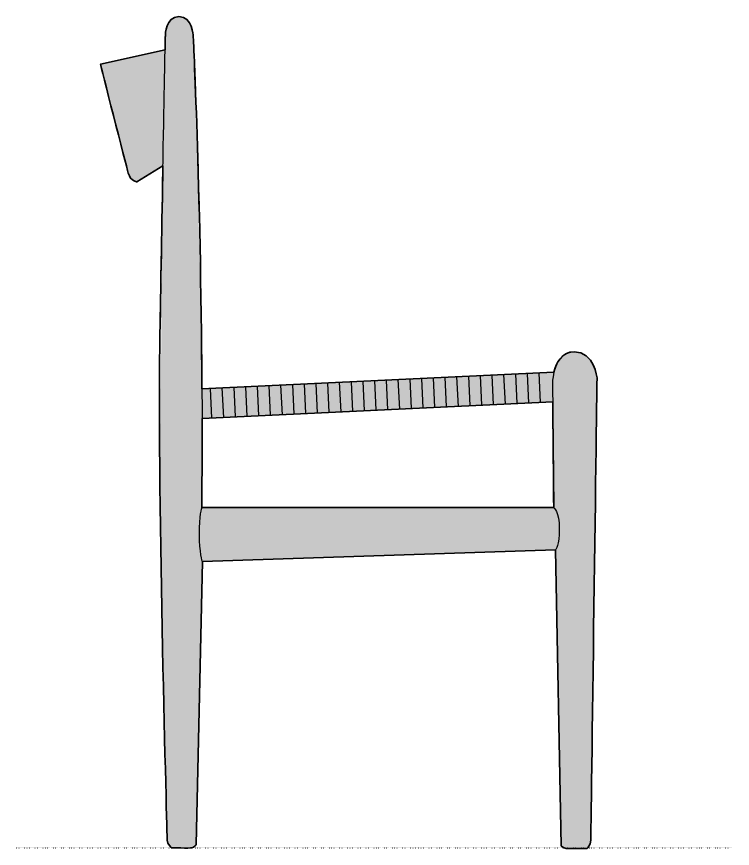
# Model space of a CAD drawing. Header units: millimetres. Extents: x 0 to 1796, y -930 to 798.
# Drawn here: x 1108 to 1796, y -1 to 798 of the extents above; entities that cross this region are included whole.
import ezdxf

# ---------------------------------------------------------------- set-up
doc = ezdxf.new("R2010")
doc.units = ezdxf.units.MM
doc.linetypes.add('Dots', pattern=[1, 0, -1])
doc.layers.add('Blocks', color=7, linetype='Continuous')
doc.layers.add('Blocks$Fill', color=7, linetype='Continuous', true_color=0xffffff)
for name, color, linetype, lineweight, true_color in [('Blocks$Inner', 7, 'Continuous', 25, 0x007f00), ('Blocks$Outline', 7, 'Continuous', 35, 0xff3f3f), ('Groud', 7, 'Dots', 25, 0x243775)]:
    doc.layers.add(name, color=color, linetype=linetype, lineweight=lineweight, true_color=true_color)

# ---------------------------------------------------------------- blocks, each defined once
blk = doc.blocks.new('CH36 Side')
at = {"layer": 'Blocks$Fill', "extrusion": (0, 0, -1)}
h = blk.add_hatch(color=256, dxfattribs=at)
h.paths.add_polyline_path([(207.52, 374.28), (232.53, 359.04), (232.53, 359.04), (232.55, 359.04), (232.6, 359.04), (232.68, 359.05), (232.79, 359.05), (232.93, 359.07), (233.09, 359.09), (233.28, 359.13), (233.49, 359.17), (233.73, 359.22), (233.85, 359.26), (233.98, 359.29), (234.11, 359.33), (234.25, 359.38), (234.39, 359.42), (234.53, 359.48), (234.68, 359.53), (234.83, 359.59), (234.98, 359.66), (235.14, 359.73), (235.3, 359.81), (235.46, 359.89), (235.63, 359.98), (235.79, 360.08), (235.96, 360.18), (236.13, 360.28), (236.3, 360.4), (236.47, 360.52), (236.65, 360.64), (236.82, 360.78), (236.99, 360.92), (237.17, 361.07), (237.34, 361.22), (237.51, 361.39), (237.69, 361.56), (237.86, 361.74), (238.03, 361.93), (238.2, 362.12), (238.37, 362.33), (238.54, 362.54), (238.71, 362.77), (238.87, 363), (239.03, 363.24), (239.19, 363.5), (239.35, 363.76), (239.5, 364.03), (239.65, 364.31), (239.8, 364.61), (239.95, 364.91), (240.09, 365.22), (240.22, 365.55), (240.36, 365.89), (240.48, 366.24), (240.61, 366.6), (240.73, 366.97), (240.84, 367.35), (267.57, 471.89), (267.57, 471.89), (205.47, 485.75), (205.47, 485.75), (205.21, 499.8), (205.21, 499.8), (205.2, 500), (205.18, 500.57), (205.12, 501.45), (205.07, 501.99), (205, 502.59), (204.91, 503.24), (204.81, 503.93), (204.67, 504.67), (204.52, 505.44), (204.33, 506.23), (204.11, 507.05), (203.99, 507.46), (203.86, 507.88), (203.72, 508.29), (203.57, 508.71), (203.41, 509.13), (203.25, 509.54), (203.07, 509.96), (202.88, 510.37), (202.68, 510.78), (202.47, 511.19), (202.25, 511.59), (202.02, 511.98), (201.77, 512.37), (201.51, 512.75), (201.24, 513.12), (200.96, 513.49), (200.81, 513.66), (200.66, 513.84), (200.51, 514.01), (200.35, 514.18), (200.19, 514.35), (200.03, 514.51), (199.86, 514.68), (199.69, 514.83), (199.52, 514.99), (199.34, 515.14), (199.16, 515.29), (198.97, 515.43), (198.79, 515.57), (198.59, 515.71), (198.4, 515.84), (198.2, 515.97), (197.99, 516.1), (197.78, 516.22), (197.57, 516.34), (197.36, 516.45), (197.14, 516.56), (196.91, 516.66), (196.68, 516.76), (196.45, 516.85), (196.21, 516.94), (195.97, 517.03), (195.73, 517.1), (195.48, 517.18), (195.23, 517.25), (194.97, 517.31), (194.71, 517.37), (194.44, 517.42), (194.17, 517.46), (193.89, 517.5), (193.61, 517.54), (193.33, 517.57), (193.04, 517.59), (192.74, 517.6), (192.44, 517.61), (192.14, 517.62), (191.83, 517.61), (191.53, 517.6), (191.24, 517.59), (190.95, 517.57), (190.66, 517.54), (190.38, 517.5), (190.1, 517.46), (189.83, 517.41), (189.56, 517.36), (189.3, 517.3), (189.04, 517.23), (188.78, 517.16), (188.53, 517.09), (188.28, 517.01), (188.04, 516.92), (187.8, 516.83), (187.56, 516.73), (187.33, 516.63), (187.1, 516.52), (186.88, 516.41), (186.66, 516.29), (186.45, 516.17), (186.23, 516.05), (186.03, 515.92), (185.82, 515.79), (185.62, 515.65), (185.42, 515.51), (185.23, 515.36), (185.04, 515.21), (184.85, 515.06), (184.67, 514.9), (184.49, 514.74), (184.32, 514.58), (184.14, 514.41), (183.97, 514.24), (183.81, 514.07), (183.65, 513.89), (183.49, 513.71), (183.33, 513.53), (183.18, 513.35), (182.88, 512.97), (182.6, 512.59), (182.33, 512.19), (182.07, 511.79), (181.83, 511.38), (181.59, 510.97), (181.37, 510.55), (181.16, 510.13), (180.95, 509.7), (180.76, 509.27), (180.58, 508.84), (180.41, 508.41), (180.25, 507.98), (180.09, 507.55), (179.81, 506.69), (179.57, 505.85), (179.35, 505.03), (179.17, 504.24), (179.01, 503.48), (178.88, 502.76), (178.78, 502.08), (178.69, 501.46), (178.62, 500.9), (178.53, 500), (178.49, 499.41), (178.48, 499.21), (178.48, 499.2), (174.73, 404), (170.11, 160.16), (-168, 176.18), (-168.42, 177.78), (-168.66, 178.59), (-168.92, 179.42), (-169.2, 180.25), (-169.51, 181.08), (-169.83, 181.92), (-170.18, 182.76), (-170.55, 183.59), (-170.94, 184.41), (-171.36, 185.23), (-171.81, 186.03), (-172.28, 186.82), (-172.53, 187.21), (-172.78, 187.59), (-173.04, 187.97), (-173.31, 188.34), (-173.59, 188.71), (-173.87, 189.08), (-174.16, 189.43), (-174.46, 189.78), (-174.76, 190.13), (-175.08, 190.46), (-175.4, 190.79), (-175.73, 191.11), (-176.06, 191.42), (-176.41, 191.73), (-176.76, 192.03), (-177.12, 192.31), (-177.49, 192.59), (-177.87, 192.86), (-178.26, 193.12), (-178.66, 193.36), (-179.06, 193.6), (-179.48, 193.83), (-179.9, 194.04), (-180.33, 194.25), (-180.77, 194.44), (-181.22, 194.62), (-181.68, 194.78), (-182.15, 194.94), (-182.63, 195.08), (-183.12, 195.21), (-183.62, 195.32), (-184.13, 195.42), (-184.65, 195.51), (-185.17, 195.58), (-185.71, 195.63), (-186.26, 195.67), (-186.82, 195.69), (-187.39, 195.7), (-187.85, 195.7), (-188.3, 195.68), (-188.74, 195.66), (-189.18, 195.63), (-189.61, 195.59), (-190.03, 195.54), (-190.45, 195.49), (-190.87, 195.42), (-191.27, 195.35), (-191.68, 195.27), (-192.07, 195.18), (-192.46, 195.09), (-192.84, 194.98), (-193.22, 194.87), (-193.6, 194.76), (-193.96, 194.63), (-194.32, 194.5), (-194.68, 194.36), (-195.03, 194.22), (-195.37, 194.07), (-195.71, 193.91), (-196.05, 193.75), (-196.37, 193.58), (-196.7, 193.4), (-197.01, 193.22), (-197.33, 193.03), (-197.63, 192.84), (-197.94, 192.64), (-198.23, 192.44), (-198.52, 192.23), (-198.81, 192.02), (-199.09, 191.81), (-199.37, 191.58), (-199.64, 191.36), (-199.91, 191.13), (-200.17, 190.89), (-200.68, 190.41), (-201.17, 189.92), (-201.64, 189.41), (-202.1, 188.89), (-202.54, 188.35), (-202.96, 187.81), (-203.36, 187.26), (-203.74, 186.7), (-204.11, 186.13), (-204.47, 185.56), (-204.8, 184.98), (-205.13, 184.4), (-205.43, 183.81), (-205.73, 183.23), (-206.01, 182.65), (-206.27, 182.06), (-206.76, 180.9), (-207.19, 179.76), (-207.58, 178.65), (-207.92, 177.57), (-208.21, 176.54), (-208.47, 175.57), (-208.69, 174.65), (-208.87, 173.82), (-209.02, 173.06), (-209.22, 171.83), (-209.33, 171.04), (-209.36, 170.76), (-209.36, 170.74), (-203.43, -273.51), (-203.43, -273.73), (-203.42, -273.95), (-203.4, -274.16), (-203.39, -274.38), (-203.37, -274.59), (-203.34, -274.8), (-203.31, -275), (-203.27, -275.2), (-203.24, -275.4), (-203.19, -275.6), (-203.15, -275.79), (-203.1, -275.99), (-203.05, -276.17), (-202.99, -276.36), (-202.93, -276.54), (-202.87, -276.72), (-202.81, -276.9), (-202.74, -277.07), (-202.6, -277.41), (-202.45, -277.73), (-202.3, -278.04), (-202.14, -278.34), (-201.98, -278.62), (-201.81, -278.89), (-201.64, -279.15), (-201.48, -279.4), (-201.31, -279.63), (-201.15, -279.84), (-200.99, -280.04), (-200.84, -280.23), (-200.69, -280.4), (-200.55, -280.55), (-200.42, -280.69), (-200.19, -280.93), (-200.02, -281.1), (-199.9, -281.2), (-199.86, -281.23), (-199.86, -281.23), (-189.76, -281.23), (-189.76, -281.23), (-179.67, -281.23), (-179.56, -281.23), (-179.44, -281.23), (-179.33, -281.22), (-179.22, -281.21), (-179.11, -281.19), (-179, -281.17), (-178.89, -281.15), (-178.78, -281.13), (-178.67, -281.1), (-178.56, -281.08), (-178.45, -281.05), (-178.35, -281.01), (-178.24, -280.98), (-178.13, -280.94), (-178.03, -280.9), (-177.92, -280.86), (-177.72, -280.77), (-177.51, -280.68), (-177.31, -280.58), (-177.12, -280.48), (-176.93, -280.37), (-176.75, -280.27), (-176.57, -280.16), (-176.4, -280.04), (-176.24, -279.93), (-176.08, -279.82), (-175.79, -279.61), (-175.54, -279.41), (-175.33, -279.23), (-175.15, -279.07), (-175.03, -278.96), (-174.92, -278.86), (-174.92, -278.84), (-169.57, 5.64), (-169.55, 5.64), (-169.51, 5.64), (-169.32, 5.64), (-168.6, 5.61), (-165.76, 5.52), (-155, 5.16), (-116.58, 3.88), (0, 0), (116.58, -3.88), (155, -5.16), (165.76, -5.52), (168.6, -5.61), (169.32, -5.64), (169.51, -5.64), (169.55, -5.64), (169.57, -5.64), (175.51, -277.67), (175.51, -277.67), (175.59, -277.77), (175.69, -277.89), (175.83, -278.05), (176, -278.24), (176.2, -278.45), (176.43, -278.68), (176.7, -278.93), (176.84, -279.05), (176.99, -279.18), (177.15, -279.31), (177.31, -279.43), (177.48, -279.56), (177.65, -279.68), (177.83, -279.8), (178.02, -279.92), (178.21, -280.03), (178.4, -280.14), (178.6, -280.24), (178.7, -280.29), (178.81, -280.34), (178.91, -280.38), (179.02, -280.42), (179.12, -280.46), (179.23, -280.5), (179.34, -280.54), (179.45, -280.57), (179.56, -280.6), (179.67, -280.63), (179.73, -280.65), (179.79, -280.66), (179.86, -280.67), (179.93, -280.69), (180.1, -280.71), (180.28, -280.73), (180.7, -280.77), (181.19, -280.81), (182.36, -280.86), (183.73, -280.89), (190.36, -280.86), (199.27, -280.63), (199.27, -280.63), (199.45, -280.47), (199.65, -280.28), (199.92, -280.02), (200.23, -279.7), (200.58, -279.32), (200.96, -278.89), (201.15, -278.65), (201.35, -278.41), (201.54, -278.15), (201.73, -277.89), (201.92, -277.61), (202.11, -277.33), (202.29, -277.04), (202.46, -276.74), (202.62, -276.44), (202.7, -276.28), (202.78, -276.13), (202.85, -275.97), (202.91, -275.81), (202.98, -275.65), (203.04, -275.49), (203.1, -275.33), (203.15, -275.17), (203.2, -275), (203.25, -274.84), (203.29, -274.67), (203.32, -274.51), (203.35, -274.34), (203.38, -274.18), (203.4, -274.01), (203.41, -273.84), (203.42, -273.68), (203.42, -273.59), (203.42, -273.51), (207.88, -88.87), (210.44, 66.51)], flags=0)
h.paths.add_polyline_path([(-166.79, 147.58), (169.99, 131.62), (170.16, 46.03), (170.15, 46.03), (170.1, 46.03), (169.92, 46.03), (169.19, 46.03), (166.37, 46.03), (155.64, 46.03), (117.36, 46.03), (1.19, 46.03), (-114.98, 46.03), (-153.26, 46.03), (-163.99, 46.03), (-166.82, 46.03), (-167.54, 46.03), (-167.72, 46.03), (-167.77, 46.03), (-167.78, 46.03), (-167.78, 46.03), (-167.78, 46.04), (-167.78, 46.08), (-167.78, 46.22), (-167.78, 46.79), (-167.76, 48.99), (-167.68, 57.08), (-167.41, 83.95)], flags=0)
at = {"layer": 'Blocks$Inner'}
for points in [[(168, 176.18), (-170.11, 160.16)], [(-4.33, 168.01), (-2.97, 139.54)], [(6.95, 168.55), (8.29, 140.07)], [(18.21, 169.08), (19.57, 140.61)], [(29.48, 169.62), (30.84, 141.14)], [(40.75, 170.15), (42.1, 141.68)], [(52.02, 170.69), (53.38, 142.21)], [(63.3, 171.22), (64.64, 142.74)], [(74.56, 171.75), (75.91, 143.28)], [(85.83, 172.29), (87.19, 143.81)], [(97.1, 172.82), (98.45, 144.35)], [(108.37, 173.35), (109.72, 144.88)], [(119.64, 173.89), (120.99, 145.41)], [(130.92, 174.42), (132.27, 145.95)], [(142.18, 174.96), (143.53, 146.48)], [(153.45, 175.49), (154.8, 147.02)], [(-162.1, 160.54), (-160.75, 132.06)], [(-150.83, 161.07), (-149.48, 132.6)], [(-139.56, 161.61), (-138.22, 133.13)], [(-128.29, 162.14), (-126.94, 133.67)], [(-117.02, 162.67), (-115.67, 134.2)], [(-105.76, 163.21), (-104.4, 134.73)], [(-94.49, 163.74), (-93.13, 135.27)], [(-83.21, 164.28), (-81.87, 135.8)], [(-71.95, 164.81), (-70.6, 136.33)], [(-60.67, 165.34), (-59.32, 136.87)], [(-49.4, 165.88), (-48.05, 137.4)], [(-38.14, 166.41), (-36.79, 137.93)], [(-26.87, 166.94), (-25.52, 138.47)], [(-15.59, 167.48), (-14.25, 139)], [(-169.99, 131.62), (166.79, 147.58)]]:
    blk.add_lwpolyline(points, dxfattribs=at)
for points, knots in [([(-169.57, -5.64), (-169.57, -5.64), (-175.51, -277.67), (-175.51, -277.67), (-175.51, -277.67), (-177.3, -280.04), (-179.67, -280.63), (-182.04, -281.23), (-199.27, -280.63), (-199.27, -280.63), (-199.27, -280.63), (-203.42, -277.07), (-203.42, -273.51), (-203.42, -269.95), (-212.92, 57.32), (-210.55, 200.45), (-208.18, 343.59), (-205.21, 499.8), (-205.21, 499.8), (-205.21, 499.8), (-205.21, 517.62), (-192.14, 517.62), (-179.07, 517.62), (-178.48, 499.21), (-178.48, 499.21), (-178.48, 499.21), (-168.38, 302.02), (-170.16, 46.03)], [0, 0, 0, 0, 1, 1, 1, 2, 2, 2, 3, 3, 3, 4, 4, 4, 5, 5, 5, 6, 6, 6, 7, 7, 7, 8, 8, 8, 9, 9, 9, 9]), ([(-240.84, 367.35), (-243.22, 375.67), (-267.57, 471.89), (-267.57, 471.89), (-267.57, 471.89), (-205.47, 485.75), (-205.47, 485.75)], [2, 2, 2, 2, 3, 3, 3, 4, 4, 4, 4]), ([(-207.52, 374.28), (-207.52, 374.28), (-232.53, 359.04), (-232.53, 359.04), (-232.53, 359.04), (-238.46, 359.03), (-240.84, 367.35)], [0, 0, 0, 0, 1, 1, 1, 2, 2, 2, 2]), ([(169.57, 5.64), (169.57, 5.64), (174.92, -278.86), (174.92, -278.86), (174.92, -278.86), (177.29, -281.23), (179.67, -281.23), (182.05, -281.23), (189.76, -281.23), (189.76, -281.23), (189.76, -281.23), (199.86, -281.23), (199.86, -281.23), (199.86, -281.23), (203.43, -278.26), (203.43, -273.51), (203.43, -268.76), (209.36, 170.76), (209.36, 170.76), (209.36, 170.76), (206.99, 195.7), (187.39, 195.7), (167.79, 195.7), (166.6, 167.19), (166.6, 167.19), (166.6, 167.19), (167.78, 46.03), (167.78, 46.03)], [0, 0, 0, 0, 1, 1, 1, 2, 2, 2, 3, 3, 3, 4, 4, 4, 5, 5, 5, 6, 6, 6, 7, 7, 7, 8, 8, 8, 9, 9, 9, 9]), ([(167.78, 46.03), (167.78, 46.03), (-170.16, 46.03), (-170.16, 46.03), (-170.16, 46.03), (-172.54, 38.31), (-172.54, 20.49), (-172.54, 2.67), (-169.57, -5.64), (-169.57, -5.64), (-169.57, -5.64), (169.57, 5.64), (169.57, 5.64), (169.57, 5.64), (173.13, 9.21), (173.13, 25.84), (173.13, 42.47), (167.78, 46.03), (167.78, 46.03)], [0, 0, 0, 0, 1, 1, 1, 2, 2, 2, 3, 3, 3, 4, 4, 4, 5, 5, 5, 6, 6, 6, 6])]:
    blk.add_open_spline(points, degree=3, knots=knots, dxfattribs=at)
at = {"layer": 'Blocks$Outline'}
for points in [[(-170.11, 160.16), (168, 176.18)], [(166.79, 147.58), (-169.99, 131.62)]]:
    blk.add_lwpolyline(points, dxfattribs=at)
for points, knots in [([(-205.47, 485.75), (-205.3, 494.79), (-205.21, 499.8), (-205.21, 499.8), (-205.21, 499.8), (-205.21, 517.62), (-192.14, 517.62), (-179.07, 517.62), (-178.48, 499.21), (-178.48, 499.21), (-178.48, 499.21), (-171.27, 358.34), (-170.11, 160.16)], [5.82097, 5.82097, 5.82097, 5.82097, 6, 6, 6, 7, 7, 7, 8, 8, 8, 8.845219, 8.845219, 8.845219, 8.845219]), ([(-207.52, 374.28), (-207.52, 374.28), (-232.53, 359.04), (-232.53, 359.04), (-232.53, 359.04), (-238.46, 359.03), (-240.84, 367.35), (-243.22, 375.67), (-267.57, 471.89), (-267.57, 471.89), (-267.57, 471.89), (-205.47, 485.75), (-205.47, 485.75)], [0, 0, 0, 0, 1, 1, 1, 2, 2, 2, 3, 3, 3, 4, 4, 4, 4]), ([(-169.57, -5.64), (-169.57, -5.64), (-175.51, -277.67), (-175.51, -277.67), (-175.51, -277.67), (-177.3, -280.04), (-179.67, -280.63), (-182.04, -281.23), (-199.27, -280.63), (-199.27, -280.63), (-199.27, -280.63), (-203.42, -277.07), (-203.42, -273.51), (-203.42, -269.95), (-212.92, 57.32), (-210.55, 200.45), (-209.56, 260.23), (-208.46, 322.28), (-207.52, 374.28)], [0, 0, 0, 0, 1, 1, 1, 2, 2, 2, 3, 3, 3, 4, 4, 4, 5, 5, 5, 5.417582, 5.417582, 5.417582, 5.417582]), ([(168, 176.18), (170.07, 184.54), (175.12, 195.7), (187.39, 195.7), (206.99, 195.7), (209.36, 170.76), (209.36, 170.76), (209.36, 170.76), (203.43, -268.76), (203.43, -273.51), (203.43, -278.26), (199.86, -281.23), (199.86, -281.23), (199.86, -281.23), (189.76, -281.23), (189.76, -281.23), (189.76, -281.23), (182.05, -281.23), (179.67, -281.23), (177.29, -281.23), (174.92, -278.86), (174.92, -278.86), (174.92, -278.86), (169.57, 5.64), (169.57, 5.64)], [-7.625843, -7.625843, -7.625843, -7.625843, -7, -7, -7, -6, -6, -6, -5, -5, -5, -4, -4, -4, -3, -3, -3, -2, -2, -2, -1, -1, -1, 0, 0, 0, 0])]:
    blk.add_open_spline(points, degree=3, knots=knots, dxfattribs=at)
for points in [[(167.78, 46.03), (167.78, 46.03), (167.13, 113.29), (166.79, 147.58)], [(-169.99, 131.62), (-169.91, 104.01), (-169.96, 75.41), (-170.16, 46.03)], [(-170.16, 46.03), (-170.16, 46.03), (167.78, 46.03), (167.78, 46.03)], [(169.57, 5.64), (169.57, 5.64), (-169.57, -5.64), (-169.57, -5.64)]]:
    blk.add_open_spline(points, degree=3, dxfattribs=at)

msp = doc.modelspace()

# ---------------------------------------------------------------- linework, layer by layer
at = {"layer": 'Groud'}
msp.add_lwpolyline([(1108.13, 0), (1795.5, 0)], dxfattribs=at)

# ---------------------------------------------------------------- block references
at = {"layer": 'Blocks'}
msp.add_blockref('CH36 Side', (1456.16, 280.63), dxfattribs=at)

doc.saveas('drawing.dxf')
